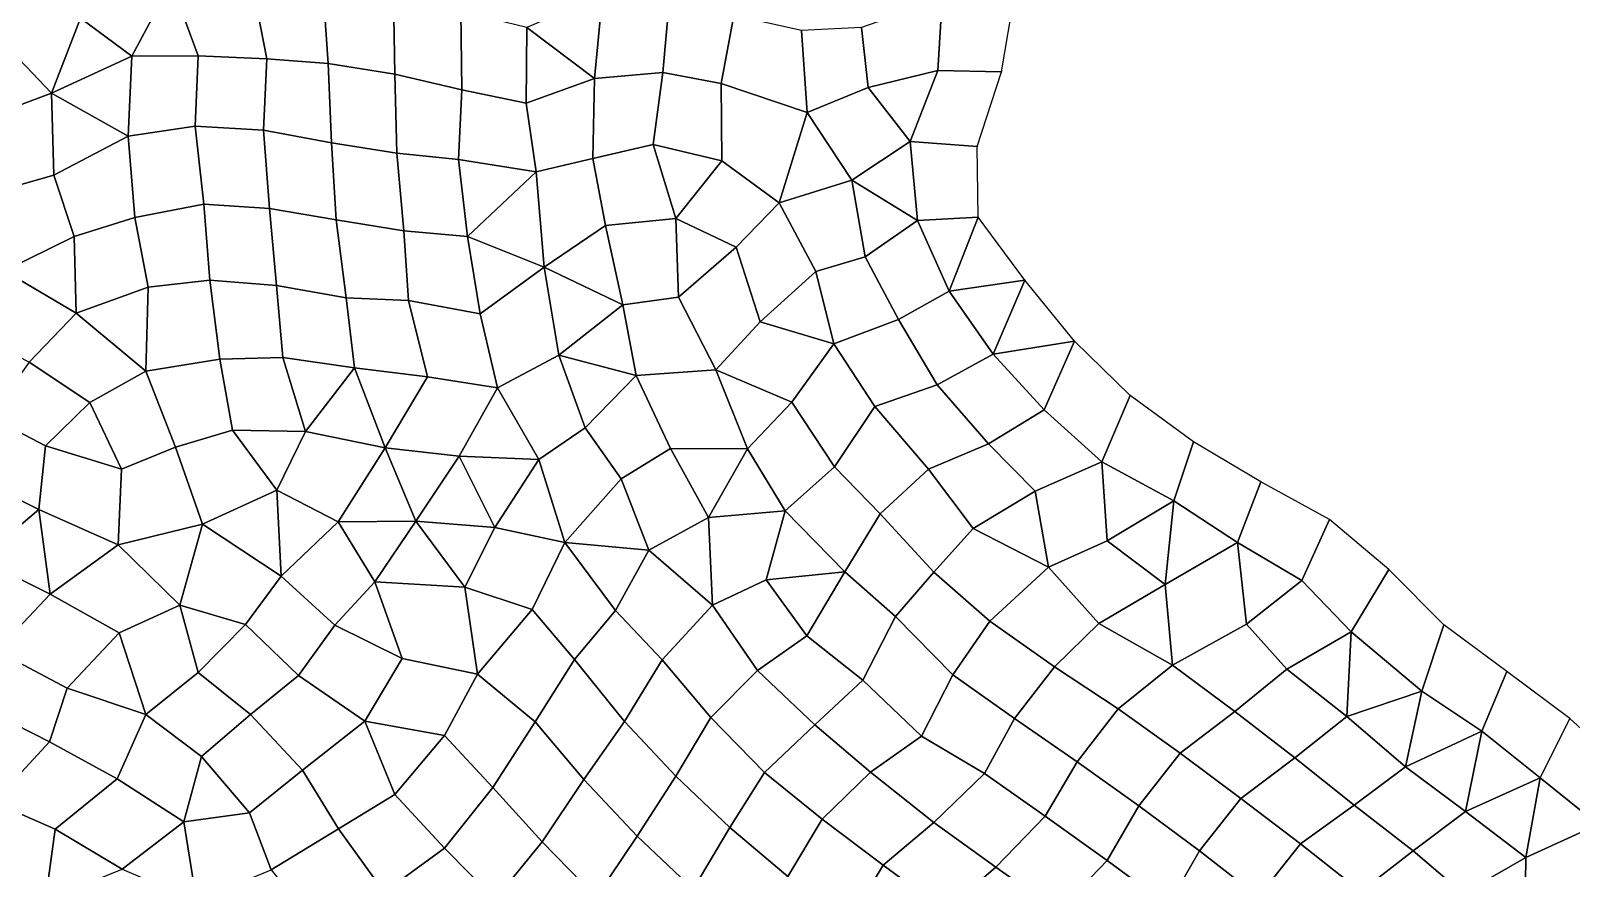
# Model space of a CAD drawing. Extents: x 727294 to 731543, y 8575035 to 8579824.
# Drawn here: x 729288.1 to 729680.6, y 8577117.8 to 8577331.1 of the extents above; entities that cross this region are included whole.
import ezdxf

# ---------------------------------------------------------------- set-up
doc = ezdxf.new("R2010")
doc.units = 0
for name, color, linetype in [('MESH_BOUND', 25, 'CONTINUOUS'), ('MESH_ELEMS', 250, 'CONTINUOUS'), ('MESH_NODES', 18, 'CONTINUOUS')]:
    doc.layers.add(name, color=color, linetype=linetype)

msp = doc.modelspace()

# ---------------------------------------------------------------- linework, layer by layer
at = {"layer": 'MESH_BOUND', "color": 25}
for points in [[(729535.46, 8577320.69, 38.17), (729538.74, 8577340.31, 38.17)], [(729529.24, 8577301.68, 38.17), (729535.46, 8577320.69, 38.17)], [(729529.48, 8577283.68, 38.17), (729529.24, 8577301.68, 38.17)], [(729541.42, 8577267.64, 38.17), (729529.48, 8577283.68, 38.17)], [(729554.01, 8577252.1, 38.17), (729541.42, 8577267.64, 38.17)], [(729568.22, 8577238.2, 38.17), (729554.01, 8577252.1, 38.17)], [(729584.35, 8577226.39, 38.17), (729568.22, 8577238.2, 38.17)], [(729601.49, 8577216.2, 38.17), (729584.35, 8577226.39, 38.17)], [(729619.02, 8577206.64, 38.17), (729601.49, 8577216.2, 38.17)], [(729634.09, 8577193.85, 38.17), (729619.02, 8577206.64, 38.17)], [(729648.14, 8577179.75, 38.16), (729634.09, 8577193.85, 38.17)], [(729664.21, 8577167.88, 38.12), (729648.14, 8577179.75, 38.16)], [(729680.21, 8577155.95, 38.16), (729664.21, 8577167.88, 38.12)], [(729694.97, 8577142.47, 38.11), (729680.21, 8577155.95, 38.16)]]:
    msp.add_polyline3d(points, dxfattribs=at)
at = {"layer": 'MESH_ELEMS', "color": 179}
for points in [[(729300.72, 8577334.32, 34.09), (729313.82, 8577324.66, 34.11), (729323.83, 8577343.47, 34.15), (729305.9, 8577350.63, 34.21)], [(729280.18, 8577329.03, 34.11), (729293.35, 8577315.24, 34.07), (729300.72, 8577334.32, 34.09), (729287.72, 8577347.88, 34.12)], [(729323.83, 8577343.47, 34.15), (729313.82, 8577324.66, 34.11), (729330.71, 8577324.78, 34.12), (729323.83, 8577343.47, 34.15)], [(729330.71, 8577324.78, 34.12), (729348.25, 8577324.02, 34.13), (729344.21, 8577344.45, 34.2), (729323.83, 8577343.47, 34.15)], [(729348.25, 8577324.02, 34.13), (729363.88, 8577322.83, 34.14), (729362.54, 8577342.47, 34.18), (729344.21, 8577344.45, 34.2)], [(729363.88, 8577322.83, 34.14), (729380.84, 8577320.1, 34.02), (729380.53, 8577339.73, 34.03), (729362.54, 8577342.47, 34.18)], [(729380.84, 8577320.1, 34.02), (729397.96, 8577316.14, 33.94), (729397.65, 8577336.1, 34.06), (729380.53, 8577339.73, 34.03)], [(729433.79, 8577340.31, 34.4), (729414.47, 8577332, 34.08), (729431.71, 8577319, 33.91), (729433.79, 8577340.31, 34.4)], [(729433.79, 8577340.31, 34.4), (729431.71, 8577319, 33.91), (729449.13, 8577320.54, 34.1), (729450.86, 8577339.47, 34.49)], [(729449.13, 8577320.54, 34.1), (729464.02, 8577317.75, 34.45), (729467.24, 8577335.04, 34.79), (729450.86, 8577339.47, 34.49)], [(729519.17, 8577321.04, 38.17), (729520.33, 8577339.16, 38.17), (729499.78, 8577332, 35.78), (729501.47, 8577316.71, 37.88)], [(729535.46, 8577320.69, 38.17), (729538.74, 8577340.31, 38.17), (729520.33, 8577339.16, 38.17), (729519.17, 8577321.04, 38.17)], [(729313.82, 8577324.66, 34.11), (729300.72, 8577334.32, 34.09), (729293.35, 8577315.24, 34.07), (729313.82, 8577324.66, 34.11)], [(729414.47, 8577332, 34.08), (729397.65, 8577336.1, 34.06), (729397.96, 8577316.14, 33.94), (729414.34, 8577312.67, 33.85)], [(729464.02, 8577317.75, 34.45), (729485.9, 8577310.35, 34.52), (729484.43, 8577331.24, 34.87), (729467.24, 8577335.04, 34.79)], [(729414.34, 8577312.67, 33.85), (729431.71, 8577319, 33.91), (729414.47, 8577332, 34.08), (729414.34, 8577312.67, 33.85)], [(729501.47, 8577316.71, 37.88), (729499.78, 8577332, 35.78), (729484.43, 8577331.24, 34.87), (729485.9, 8577310.35, 34.52)], [(729280.18, 8577329.03, 34.11), (729261.56, 8577322.05, 34.11), (729275.34, 8577308.51, 34.03), (729293.35, 8577315.24, 34.07)], [(729312.92, 8577304.3, 34.14), (729313.82, 8577324.66, 34.11), (729293.35, 8577315.24, 34.07), (729312.92, 8577304.3, 34.14)], [(729330, 8577306.86, 34.14), (729330.71, 8577324.78, 34.12), (729313.82, 8577324.66, 34.11), (729312.92, 8577304.3, 34.14)], [(729348.25, 8577324.02, 34.13), (729330.71, 8577324.78, 34.12), (729330, 8577306.86, 34.14), (729347.35, 8577305.83, 34.14)], [(729347.35, 8577305.83, 34.14), (729364.71, 8577302.57, 34.14), (729363.88, 8577322.83, 34.14), (729348.25, 8577324.02, 34.13)], [(729380.84, 8577320.1, 34.02), (729363.88, 8577322.83, 34.14), (729364.71, 8577302.57, 34.14), (729381.37, 8577299.96, 34.3)], [(729381.37, 8577299.96, 34.3), (729397.03, 8577298.31, 34.22), (729397.96, 8577316.14, 33.94), (729380.84, 8577320.1, 34.02)], [(729431.34, 8577298.57, 33.72), (729431.71, 8577319, 33.91), (729414.34, 8577312.67, 33.85), (729416.88, 8577295.18, 34.13)], [(729446.71, 8577302.2, 33.47), (729449.13, 8577320.54, 34.1), (729431.71, 8577319, 33.91), (729431.34, 8577298.57, 33.72)], [(729446.71, 8577302.2, 33.47), (729464.15, 8577298.03, 34.64), (729464.02, 8577317.75, 34.45), (729449.13, 8577320.54, 34.1)], [(729519.17, 8577321.04, 38.17), (729501.47, 8577316.71, 37.88), (729512.16, 8577302.94, 38.17), (729519.17, 8577321.04, 38.17)], [(729529.24, 8577301.68, 38.17), (729535.46, 8577320.69, 38.17), (729519.17, 8577321.04, 38.17), (729512.16, 8577302.94, 38.17)], [(729275.34, 8577308.51, 34.03), (729279.84, 8577290.34, 34.1), (729293.99, 8577294.35, 34.13), (729293.35, 8577315.24, 34.07)], [(729293.99, 8577294.35, 34.13), (729312.92, 8577304.3, 34.14), (729293.35, 8577315.24, 34.07), (729293.99, 8577294.35, 34.13)], [(729397.03, 8577298.31, 34.22), (729416.88, 8577295.18, 34.13), (729414.34, 8577312.67, 33.85), (729397.96, 8577316.14, 33.94)], [(729485.9, 8577310.35, 34.52), (729464.02, 8577317.75, 34.45), (729464.15, 8577298.03, 34.64), (729478.74, 8577287.34, 35.16)], [(729501.47, 8577316.71, 37.88), (729485.9, 8577310.35, 34.52), (729497.28, 8577293.1, 36.2), (729512.16, 8577302.94, 38.17)], [(729485.9, 8577310.35, 34.52), (729478.74, 8577287.34, 35.16), (729497.28, 8577293.1, 36.2), (729485.9, 8577310.35, 34.52)], [(729332.21, 8577286.95, 34.14), (729330, 8577306.86, 34.14), (729312.92, 8577304.3, 34.14), (729314.59, 8577283.54, 34.14)], [(729332.21, 8577286.95, 34.14), (729348.94, 8577285.86, 34.14), (729347.35, 8577305.83, 34.14), (729330, 8577306.86, 34.14)], [(729314.59, 8577283.54, 34.14), (729312.92, 8577304.3, 34.14), (729293.99, 8577294.35, 34.13), (729299.17, 8577278.72, 34.18)], [(729364.71, 8577302.57, 34.14), (729347.35, 8577305.83, 34.14), (729348.94, 8577285.86, 34.14), (729365.89, 8577282.96, 34.15)], [(729381.37, 8577299.96, 34.3), (729364.71, 8577302.57, 34.14), (729365.89, 8577282.96, 34.15), (729383.16, 8577280.19, 34.29)], [(729512.16, 8577302.94, 38.17), (729497.28, 8577293.1, 36.2), (729514.01, 8577282.78, 38.17), (729512.16, 8577302.94, 38.17)], [(729512.16, 8577302.94, 38.17), (729514.01, 8577282.78, 38.17), (729529.48, 8577283.68, 38.17), (729529.24, 8577301.68, 38.17)], [(729383.16, 8577280.19, 34.29), (729399.35, 8577278.72, 34.31), (729397.03, 8577298.31, 34.22), (729381.37, 8577299.96, 34.3)], [(729434.52, 8577281.5, 34.27), (729431.34, 8577298.57, 33.72), (729416.88, 8577295.18, 34.13), (729418.87, 8577270.9, 34.31)], [(729446.71, 8577302.2, 33.47), (729431.34, 8577298.57, 33.72), (729434.52, 8577281.5, 34.27), (729452.41, 8577283.32, 34.08)], [(729446.71, 8577302.2, 33.47), (729452.41, 8577283.32, 34.08), (729464.15, 8577298.03, 34.64), (729446.71, 8577302.2, 33.47)], [(729399.35, 8577278.72, 34.31), (729416.88, 8577295.18, 34.13), (729397.03, 8577298.31, 34.22), (729399.35, 8577278.72, 34.31)], [(729416.88, 8577295.18, 34.13), (729399.35, 8577278.72, 34.31), (729418.87, 8577270.9, 34.31), (729416.88, 8577295.18, 34.13)], [(729467.8, 8577276.03, 34.95), (729478.74, 8577287.34, 35.16), (729464.15, 8577298.03, 34.64), (729452.41, 8577283.32, 34.08)], [(729299.17, 8577278.72, 34.18), (729293.99, 8577294.35, 34.13), (729279.84, 8577290.34, 34.1), (729281.39, 8577269.95, 34.62)], [(729500.68, 8577273.54, 35.19), (729497.28, 8577293.1, 36.2), (729478.74, 8577287.34, 35.16), (729488.15, 8577269.8, 34.79)], [(729500.68, 8577273.54, 35.19), (729514.01, 8577282.78, 38.17), (729497.28, 8577293.1, 36.2), (729500.68, 8577273.54, 35.19)], [(729333.71, 8577267.6, 34.13), (729332.21, 8577286.95, 34.14), (729314.59, 8577283.54, 34.14), (729318.02, 8577265.86, 34.2)], [(729348.94, 8577285.86, 34.14), (729332.21, 8577286.95, 34.14), (729333.71, 8577267.6, 34.13), (729350.73, 8577266.27, 34.16)], [(729488.15, 8577269.8, 34.79), (729478.74, 8577287.34, 35.16), (729467.8, 8577276.03, 34.95), (729473.91, 8577256.96, 34.36)], [(729318.02, 8577265.86, 34.2), (729314.59, 8577283.54, 34.14), (729299.17, 8577278.72, 34.18), (729299.61, 8577259.16, 34.48)], [(729350.73, 8577266.27, 34.16), (729368.41, 8577263.12, 34.21), (729365.89, 8577282.96, 34.15), (729348.94, 8577285.86, 34.14)], [(729368.41, 8577263.12, 34.21), (729384.36, 8577262.39, 34.33), (729383.16, 8577280.19, 34.29), (729365.89, 8577282.96, 34.15)], [(729438.97, 8577261.31, 34.31), (729453.13, 8577263.25, 34.47), (729452.41, 8577283.32, 34.08), (729434.52, 8577281.5, 34.27)], [(729452.41, 8577283.32, 34.08), (729453.13, 8577263.25, 34.47), (729467.8, 8577276.03, 34.95), (729452.41, 8577283.32, 34.08)], [(729514.01, 8577282.78, 38.17), (729522.12, 8577264.77, 38.17), (729529.48, 8577283.68, 38.17), (729514.01, 8577282.78, 38.17)], [(729522.12, 8577264.77, 38.17), (729541.42, 8577267.64, 38.17), (729529.48, 8577283.68, 38.17), (729522.12, 8577264.77, 38.17)], [(729384.36, 8577262.39, 34.33), (729402.57, 8577259.05, 34.32), (729399.35, 8577278.72, 34.31), (729383.16, 8577280.19, 34.29)], [(729434.52, 8577281.5, 34.27), (729418.87, 8577270.9, 34.31), (729438.97, 8577261.31, 34.31), (729434.52, 8577281.5, 34.27)], [(729500.68, 8577273.54, 35.19), (729509.19, 8577257.62, 34.34), (729522.12, 8577264.77, 38.17), (729514.01, 8577282.78, 38.17)], [(729299.61, 8577259.16, 34.48), (729299.17, 8577278.72, 34.18), (729281.39, 8577269.95, 34.62), (729299.61, 8577259.16, 34.48)], [(729402.57, 8577259.05, 34.32), (729418.87, 8577270.9, 34.31), (729399.35, 8577278.72, 34.31), (729402.57, 8577259.05, 34.32)], [(729453.13, 8577263.25, 34.47), (729462.62, 8577244.75, 34.22), (729473.91, 8577256.96, 34.36), (729467.8, 8577276.03, 34.95)], [(729492.7, 8577251.4, 33.68), (729509.19, 8577257.62, 34.34), (729500.68, 8577273.54, 35.19), (729488.15, 8577269.8, 34.79)], [(729281.39, 8577269.95, 34.62), (729269.88, 8577256.27, 34.67), (729287.68, 8577246.71, 34.55), (729299.61, 8577259.16, 34.48)], [(729336.27, 8577247.44, 34.44), (729333.71, 8577267.6, 34.13), (729318.02, 8577265.86, 34.2), (729317.36, 8577244.45, 34.41)], [(729350.73, 8577266.27, 34.16), (729333.71, 8577267.6, 34.13), (729336.27, 8577247.44, 34.44), (729352.27, 8577247.9, 34.09)], [(729422.6, 8577248.53, 34.31), (729418.87, 8577270.9, 34.31), (729402.57, 8577259.05, 34.32), (729406.98, 8577240.15, 34.38)], [(729418.87, 8577270.9, 34.31), (729422.6, 8577248.53, 34.31), (729438.97, 8577261.31, 34.31), (729418.87, 8577270.9, 34.31)], [(729488.15, 8577269.8, 34.79), (729473.91, 8577256.96, 34.36), (729492.7, 8577251.4, 33.68), (729488.15, 8577269.8, 34.79)], [(729522.12, 8577264.77, 38.17), (729533.33, 8577248.73, 38.17), (729541.42, 8577267.64, 38.17), (729522.12, 8577264.77, 38.17)], [(729533.33, 8577248.73, 38.17), (729554.01, 8577252.1, 38.17), (729541.42, 8577267.64, 38.17), (729533.33, 8577248.73, 38.17)], [(729299.61, 8577259.16, 34.48), (729317.36, 8577244.45, 34.41), (729318.02, 8577265.86, 34.2), (729299.61, 8577259.16, 34.48)], [(729352.27, 8577247.9, 34.09), (729370.57, 8577245.26, 34.27), (729368.41, 8577263.12, 34.21), (729350.73, 8577266.27, 34.16)], [(729442.33, 8577243.28, 34.3), (729462.62, 8577244.75, 34.22), (729453.13, 8577263.25, 34.47), (729438.97, 8577261.31, 34.31)], [(729509.19, 8577257.62, 34.34), (729519.05, 8577240.96, 33.66), (729533.33, 8577248.73, 38.17), (729522.12, 8577264.77, 38.17)], [(729384.36, 8577262.39, 34.33), (729368.41, 8577263.12, 34.21), (729370.57, 8577245.26, 34.27), (729389.13, 8577242.99, 34.4)], [(729402.57, 8577259.05, 34.32), (729384.36, 8577262.39, 34.33), (729389.13, 8577242.99, 34.4), (729406.98, 8577240.15, 34.38)], [(729422.6, 8577248.53, 34.31), (729442.33, 8577243.28, 34.3), (729438.97, 8577261.31, 34.31), (729422.6, 8577248.53, 34.31)], [(729299.61, 8577259.16, 34.48), (729287.68, 8577246.71, 34.55), (729303.1, 8577236.41, 34.47), (729317.36, 8577244.45, 34.41)], [(729482, 8577236.54, 33.67), (729492.7, 8577251.4, 33.68), (729473.91, 8577256.96, 34.36), (729462.62, 8577244.75, 34.22)], [(729503.16, 8577235.45, 33.57), (729519.05, 8577240.96, 33.66), (729509.19, 8577257.62, 34.34), (729492.7, 8577251.4, 33.68)], [(729554.01, 8577252.1, 38.17), (729533.33, 8577248.73, 38.17), (729546.33, 8577234.58, 38.17), (729554.01, 8577252.1, 38.17)], [(729546.33, 8577234.58, 38.17), (729561.02, 8577221.33, 38.16), (729568.22, 8577238.2, 38.17), (729554.01, 8577252.1, 38.17)], [(729339.47, 8577229.4, 34.34), (729358.05, 8577229.06, 34.31), (729352.27, 8577247.9, 34.09), (729336.27, 8577247.44, 34.44)], [(729352.27, 8577247.9, 34.09), (729358.05, 8577229.06, 34.31), (729370.57, 8577245.26, 34.27), (729352.27, 8577247.9, 34.09)], [(729406.98, 8577240.15, 34.38), (729417.5, 8577221.93, 34.37), (729429.32, 8577230, 34.33), (729422.6, 8577248.53, 34.31)], [(729422.6, 8577248.53, 34.31), (729429.32, 8577230, 34.33), (729442.33, 8577243.28, 34.3), (729422.6, 8577248.53, 34.31)], [(729503.16, 8577235.45, 33.57), (729492.7, 8577251.4, 33.68), (729482, 8577236.54, 33.67), (729492.92, 8577220.02, 33.62)], [(729532.16, 8577225.91, 33.68), (729546.33, 8577234.58, 38.17), (729533.33, 8577248.73, 38.17), (729519.05, 8577240.96, 33.66)], [(729291.87, 8577225.38, 34.51), (729303.1, 8577236.41, 34.47), (729287.68, 8577246.71, 34.55), (729277.67, 8577232.74, 34.59)], [(729303.1, 8577236.41, 34.47), (729311.23, 8577219.45, 34.44), (729324.95, 8577225.03, 34.41), (729317.36, 8577244.45, 34.41)], [(729324.95, 8577225.03, 34.41), (729339.47, 8577229.4, 34.34), (729336.27, 8577247.44, 34.44), (729317.36, 8577244.45, 34.41)], [(729358.05, 8577229.06, 34.31), (729378.41, 8577224.85, 34.21), (729370.57, 8577245.26, 34.27), (729358.05, 8577229.06, 34.31)], [(729370.57, 8577245.26, 34.27), (729378.41, 8577224.85, 34.21), (729389.13, 8577242.99, 34.4), (729370.57, 8577245.26, 34.27)], [(729462.62, 8577244.75, 34.22), (729442.33, 8577243.28, 34.3), (729451.06, 8577224.67, 34.21), (729470.74, 8577224.64, 34.13)], [(729462.62, 8577244.75, 34.22), (729470.74, 8577224.64, 34.13), (729482, 8577236.54, 33.67), (729462.62, 8577244.75, 34.22)], [(729389.13, 8577242.99, 34.4), (729378.41, 8577224.85, 34.21), (729397.22, 8577222.79, 34.37), (729406.98, 8577240.15, 34.38)], [(729397.22, 8577222.79, 34.37), (729417.5, 8577221.93, 34.37), (729406.98, 8577240.15, 34.38), (729397.22, 8577222.79, 34.37)], [(729429.32, 8577230, 34.33), (729438.52, 8577217.01, 34.26), (729451.06, 8577224.67, 34.21), (729442.33, 8577243.28, 34.3)], [(729519.05, 8577240.96, 33.66), (729503.16, 8577235.45, 33.57), (729516.82, 8577219.44, 33.43), (729532.16, 8577225.91, 33.68)], [(729303.1, 8577236.41, 34.47), (729291.87, 8577225.38, 34.51), (729311.23, 8577219.45, 34.44), (729303.1, 8577236.41, 34.47)], [(729470.74, 8577224.64, 34.13), (729480.31, 8577208.82, 34.08), (729492.92, 8577220.02, 33.62), (729482, 8577236.54, 33.67)], [(729561.02, 8577221.33, 38.16), (729579.34, 8577211.4, 38.17), (729584.35, 8577226.39, 38.17), (729568.22, 8577238.2, 38.17)], [(729291.87, 8577225.38, 34.51), (729277.67, 8577232.74, 34.59), (729271.33, 8577218.48, 34.21), (729290.17, 8577209.2, 33.95)], [(729516.82, 8577219.44, 33.43), (729503.16, 8577235.45, 33.57), (729492.92, 8577220.02, 33.62), (729504.48, 8577208.09, 33.61)], [(729544, 8577213.82, 34.33), (729561.02, 8577221.33, 38.16), (729546.33, 8577234.58, 38.17), (729532.16, 8577225.91, 33.68)], [(729339.47, 8577229.4, 34.34), (729324.95, 8577225.03, 34.41), (729331.84, 8577205.43, 34.36), (729350.74, 8577214.09, 34.23)], [(729358.05, 8577229.06, 34.31), (729339.47, 8577229.4, 34.34), (729350.74, 8577214.09, 34.23), (729358.05, 8577229.06, 34.31)], [(729366.39, 8577206.06, 34.18), (729378.41, 8577224.85, 34.21), (729358.05, 8577229.06, 34.31), (729350.74, 8577214.09, 34.23)], [(729438.52, 8577217.01, 34.26), (729429.32, 8577230, 34.33), (729417.5, 8577221.93, 34.37), (729424.19, 8577200.76, 34.05)], [(729311.23, 8577219.45, 34.44), (729291.87, 8577225.38, 34.51), (729290.17, 8577209.2, 33.95), (729310.39, 8577200.2, 34.21)], [(729331.84, 8577205.43, 34.36), (729324.95, 8577225.03, 34.41), (729311.23, 8577219.45, 34.44), (729310.39, 8577200.2, 34.21)], [(729378.41, 8577224.85, 34.21), (729366.39, 8577206.06, 34.18), (729386.16, 8577206.23, 34.19), (729378.41, 8577224.85, 34.21)], [(729397.22, 8577222.79, 34.37), (729378.41, 8577224.85, 34.21), (729386.16, 8577206.23, 34.19), (729397.22, 8577222.79, 34.37)], [(729460.77, 8577207.11, 34.17), (729451.06, 8577224.67, 34.21), (729438.52, 8577217.01, 34.26), (729445.59, 8577198.8, 34.18)], [(729451.06, 8577224.67, 34.21), (729460.77, 8577207.11, 34.17), (729470.74, 8577224.64, 34.13), (729451.06, 8577224.67, 34.21)], [(729480.31, 8577208.82, 34.08), (729470.74, 8577224.64, 34.13), (729460.77, 8577207.11, 34.17), (729480.31, 8577208.82, 34.08)], [(729532.16, 8577225.91, 33.68), (729516.82, 8577219.44, 33.43), (729528.18, 8577204.32, 34.06), (729544, 8577213.82, 34.33)], [(729601.49, 8577216.2, 38.17), (729584.35, 8577226.39, 38.17), (729579.34, 8577211.4, 38.17), (729595.58, 8577200.77, 38.17)], [(729386.16, 8577206.23, 34.19), (729406.37, 8577204.56, 33.92), (729397.22, 8577222.79, 34.37), (729386.16, 8577206.23, 34.19)], [(729417.5, 8577221.93, 34.37), (729397.22, 8577222.79, 34.37), (729406.37, 8577204.56, 33.92), (729417.5, 8577221.93, 34.37)], [(729417.5, 8577221.93, 34.37), (729406.37, 8577204.56, 33.92), (729424.19, 8577200.76, 34.05), (729417.5, 8577221.93, 34.37)], [(729504.48, 8577208.09, 33.61), (729492.92, 8577220.02, 33.62), (729480.31, 8577208.82, 34.08), (729495.54, 8577193.26, 33.93)], [(729562.35, 8577201.17, 33.26), (729561.02, 8577221.33, 38.16), (729544, 8577213.82, 34.33), (729547.38, 8577194.48, 33.22)], [(729561.02, 8577221.33, 38.16), (729562.35, 8577201.17, 33.26), (729579.34, 8577211.4, 38.17), (729561.02, 8577221.33, 38.16)], [(729271.33, 8577218.48, 34.21), (729257.08, 8577205.14, 33.47), (729275.17, 8577196.52, 33.47), (729290.17, 8577209.2, 33.95)], [(729445.59, 8577198.8, 34.18), (729438.52, 8577217.01, 34.26), (729424.19, 8577200.76, 34.05), (729445.59, 8577198.8, 34.18)], [(729528.18, 8577204.32, 34.06), (729516.82, 8577219.44, 33.43), (729504.48, 8577208.09, 33.61), (729518.21, 8577193.19, 33.76)], [(729619.02, 8577206.64, 38.17), (729601.49, 8577216.2, 38.17), (729595.58, 8577200.77, 38.17), (729611.98, 8577191.06, 38.16)], [(729351.9, 8577192.18, 34.29), (729350.74, 8577214.09, 34.23), (729331.84, 8577205.43, 34.36), (729351.9, 8577192.18, 34.29)], [(729350.74, 8577214.09, 34.23), (729351.9, 8577192.18, 34.29), (729366.39, 8577206.06, 34.18), (729350.74, 8577214.09, 34.23)], [(729544, 8577213.82, 34.33), (729528.18, 8577204.32, 34.06), (729547.38, 8577194.48, 33.22), (729544, 8577213.82, 34.33)], [(729290.17, 8577209.2, 33.95), (729275.17, 8577196.52, 33.47), (729292.98, 8577187.63, 33.63), (729290.17, 8577209.2, 33.95)], [(729292.98, 8577187.63, 33.63), (729310.39, 8577200.2, 34.21), (729290.17, 8577209.2, 33.95), (729292.98, 8577187.63, 33.63)], [(729475.5, 8577191.28, 34.06), (729480.31, 8577208.82, 34.08), (729460.77, 8577207.11, 34.17), (729461.78, 8577184.83, 34.08)], [(729495.54, 8577193.26, 33.93), (729480.31, 8577208.82, 34.08), (729475.5, 8577191.28, 34.06), (729495.54, 8577193.26, 33.93)], [(729577.13, 8577190.05, 33.29), (729579.34, 8577211.4, 38.17), (729562.35, 8577201.17, 33.26), (729577.13, 8577190.05, 33.29)], [(729595.58, 8577200.77, 38.17), (729579.34, 8577211.4, 38.17), (729577.13, 8577190.05, 33.29), (729595.58, 8577200.77, 38.17)], [(729331.84, 8577205.43, 34.36), (729310.39, 8577200.2, 34.21), (729326.06, 8577184.79, 34.29), (729331.84, 8577205.43, 34.36)], [(729331.84, 8577205.43, 34.36), (729326.06, 8577184.79, 34.29), (729342.8, 8577179.87, 34.44), (729351.9, 8577192.18, 34.29)], [(729375.79, 8577190.74, 34.19), (729366.39, 8577206.06, 34.18), (729351.9, 8577192.18, 34.29), (729365.55, 8577179.71, 34.28)], [(729375.79, 8577190.74, 34.19), (729386.16, 8577206.23, 34.19), (729366.39, 8577206.06, 34.18), (729375.79, 8577190.74, 34.19)], [(729375.79, 8577190.74, 34.19), (729398.65, 8577189.38, 33.77), (729386.16, 8577206.23, 34.19), (729375.79, 8577190.74, 34.19)], [(729398.65, 8577189.38, 33.77), (729406.37, 8577204.56, 33.92), (729386.16, 8577206.23, 34.19), (729398.65, 8577189.38, 33.77)], [(729415.88, 8577183.67, 33.47), (729424.19, 8577200.76, 34.05), (729406.37, 8577204.56, 33.92), (729398.65, 8577189.38, 33.77)], [(729460.77, 8577207.11, 34.17), (729445.59, 8577198.8, 34.18), (729461.78, 8577184.83, 34.08), (729460.77, 8577207.11, 34.17)], [(729495.54, 8577193.26, 33.93), (729508.44, 8577181.9, 33.78), (729518.21, 8577193.19, 33.76), (729504.48, 8577208.09, 33.61)], [(729532.42, 8577180.75, 33.55), (729547.38, 8577194.48, 33.22), (729528.18, 8577204.32, 34.06), (729518.21, 8577193.19, 33.76)], [(729611.98, 8577191.06, 38.16), (729624.57, 8577178.03, 37.95), (729634.09, 8577193.85, 38.17), (729619.02, 8577206.64, 38.17)], [(729415.88, 8577183.67, 33.47), (729426.67, 8577170.94, 33.28), (729437.11, 8577183.47, 33.35), (729424.19, 8577200.76, 34.05)], [(729424.19, 8577200.76, 34.05), (729437.11, 8577183.47, 33.35), (729445.59, 8577198.8, 34.18), (729424.19, 8577200.76, 34.05)], [(729562.35, 8577201.17, 33.26), (729547.38, 8577194.48, 33.22), (729560.25, 8577180.1, 33.22), (729577.13, 8577190.05, 33.29)], [(729597.87, 8577179.99, 34.88), (729595.58, 8577200.77, 38.17), (729577.13, 8577190.05, 33.29), (729579.03, 8577169.53, 33.42)], [(729611.98, 8577191.06, 38.16), (729595.58, 8577200.77, 38.17), (729597.87, 8577179.99, 34.88), (729611.98, 8577191.06, 38.16)], [(729275.17, 8577196.52, 33.47), (729261.55, 8577182.05, 33.47), (729279.37, 8577173.16, 33.51), (729292.98, 8577187.63, 33.63)], [(729310.39, 8577200.2, 34.21), (729292.98, 8577187.63, 33.63), (729310.63, 8577177.76, 33.96), (729326.06, 8577184.79, 34.29)], [(729437.11, 8577183.47, 33.35), (729448.99, 8577170.86, 33.29), (729461.78, 8577184.83, 34.08), (729445.59, 8577198.8, 34.18)], [(729485.84, 8577177, 33.94), (729495.54, 8577193.26, 33.93), (729475.5, 8577191.28, 34.06), (729485.84, 8577177, 33.94)], [(729485.84, 8577177, 33.94), (729500.09, 8577165.66, 33.78), (729508.44, 8577181.9, 33.78), (729495.54, 8577193.26, 33.93)], [(729508.44, 8577181.9, 33.78), (729523.07, 8577167, 33.57), (729532.42, 8577180.75, 33.55), (729518.21, 8577193.19, 33.76)], [(729548.93, 8577169.07, 33.45), (729560.25, 8577180.1, 33.22), (729547.38, 8577194.48, 33.22), (729532.42, 8577180.75, 33.55)], [(729648.14, 8577179.75, 38.16), (729634.09, 8577193.85, 38.17), (729624.57, 8577178.03, 37.95), (729642.56, 8577162.9, 34.43)], [(729342.8, 8577179.87, 34.44), (729356.28, 8577166.87, 34.36), (729365.55, 8577179.71, 34.28), (729351.9, 8577192.18, 34.29)], [(729375.79, 8577190.74, 34.19), (729365.55, 8577179.71, 34.28), (729382.68, 8577171.23, 34.16), (729375.79, 8577190.74, 34.19)], [(729382.68, 8577171.23, 34.16), (729401.94, 8577167.24, 33.49), (729398.65, 8577189.38, 33.77), (729375.79, 8577190.74, 34.19)], [(729398.65, 8577189.38, 33.77), (729401.94, 8577167.24, 33.49), (729415.88, 8577183.67, 33.47), (729398.65, 8577189.38, 33.77)], [(729475.5, 8577191.28, 34.06), (729461.78, 8577184.83, 34.08), (729473.24, 8577168.16, 33.67), (729485.84, 8577177, 33.94)], [(729579.03, 8577169.53, 33.42), (729577.13, 8577190.05, 33.29), (729560.25, 8577180.1, 33.22), (729579.03, 8577169.53, 33.42)], [(729608.12, 8577168.5, 34.99), (729624.57, 8577178.03, 37.95), (729611.98, 8577191.06, 38.16), (729597.87, 8577179.99, 34.88)], [(729297.39, 8577163.68, 33.78), (729310.63, 8577177.76, 33.96), (729292.98, 8577187.63, 33.63), (729279.37, 8577173.16, 33.51)], [(729330.7, 8577167.63, 34.2), (729326.06, 8577184.79, 34.29), (729310.63, 8577177.76, 33.96), (729317.39, 8577156.92, 33.72)], [(729330.7, 8577167.63, 34.2), (729342.8, 8577179.87, 34.44), (729326.06, 8577184.79, 34.29), (729330.7, 8577167.63, 34.2)], [(729448.99, 8577170.86, 33.29), (729461.35, 8577156.17, 33.55), (729473.24, 8577168.16, 33.67), (729461.78, 8577184.83, 34.08)], [(729401.94, 8577167.24, 33.49), (729416.61, 8577155.09, 33.33), (729426.67, 8577170.94, 33.28), (729415.88, 8577183.67, 33.47)], [(729448.99, 8577170.86, 33.29), (729437.11, 8577183.47, 33.35), (729426.67, 8577170.94, 33.28), (729439.33, 8577155.18, 33.3)], [(729500.09, 8577165.66, 33.78), (729515.08, 8577151.42, 33.71), (729523.07, 8577167, 33.57), (729508.44, 8577181.9, 33.78)], [(729310.63, 8577177.76, 33.96), (729297.39, 8577163.68, 33.78), (729317.39, 8577156.92, 33.72), (729310.63, 8577177.76, 33.96)], [(729342.8, 8577179.87, 34.44), (729330.7, 8577167.63, 34.2), (729344.08, 8577156.91, 33.95), (729356.28, 8577166.87, 34.36)], [(729373.2, 8577155.24, 33.74), (729382.68, 8577171.23, 34.16), (729365.55, 8577179.71, 34.28), (729356.28, 8577166.87, 34.36)], [(729485.84, 8577177, 33.94), (729473.24, 8577168.16, 33.67), (729487.86, 8577154.33, 33.85), (729500.09, 8577165.66, 33.78)], [(729538.73, 8577155.91, 33.46), (729548.93, 8577169.07, 33.45), (729532.42, 8577180.75, 33.55), (729523.07, 8577167, 33.57)], [(729565.15, 8577158.35, 33.37), (729579.03, 8577169.53, 33.42), (729560.25, 8577180.1, 33.22), (729548.93, 8577169.07, 33.45)], [(729594.87, 8577157.7, 34.22), (729608.12, 8577168.5, 34.99), (729597.87, 8577179.99, 34.88), (729579.03, 8577169.53, 33.42)], [(729624.57, 8577178.03, 37.95), (729608.12, 8577168.5, 34.99), (729623.47, 8577156.39, 33.23), (729624.57, 8577178.03, 37.95)], [(729623.47, 8577156.39, 33.23), (729642.56, 8577162.9, 34.43), (729624.57, 8577178.03, 37.95), (729623.47, 8577156.39, 33.23)], [(729642.56, 8577162.9, 34.43), (729657.79, 8577152.69, 33.77), (729664.21, 8577167.88, 38.12), (729648.14, 8577179.75, 38.16)], [(729274.75, 8577159.13, 33.76), (729292.88, 8577150.01, 34), (729297.39, 8577163.68, 33.78), (729279.37, 8577173.16, 33.51)], [(729393.47, 8577151.61, 33.7), (729401.94, 8577167.24, 33.49), (729382.68, 8577171.23, 34.16), (729373.2, 8577155.24, 33.74)], [(729439.33, 8577155.18, 33.3), (729426.67, 8577170.94, 33.28), (729416.61, 8577155.09, 33.33), (729428.99, 8577140.38, 33.33)], [(729439.33, 8577155.18, 33.3), (729452.48, 8577141.19, 33.52), (729461.35, 8577156.17, 33.55), (729448.99, 8577170.86, 33.29)], [(729548.93, 8577169.07, 33.45), (729538.73, 8577155.91, 33.46), (729554.7, 8577144.9, 33.37), (729565.15, 8577158.35, 33.37)], [(729581, 8577147.11, 33.32), (729594.87, 8577157.7, 34.22), (729579.03, 8577169.53, 33.42), (729565.15, 8577158.35, 33.37)], [(729331.55, 8577146.22, 33.53), (729344.08, 8577156.91, 33.95), (729330.7, 8577167.63, 34.2), (729317.39, 8577156.92, 33.72)], [(729357.35, 8577142.77, 33.51), (729373.2, 8577155.24, 33.74), (729356.28, 8577166.87, 34.36), (729344.08, 8577156.91, 33.95)], [(729416.61, 8577155.09, 33.33), (729401.94, 8577167.24, 33.49), (729393.47, 8577151.61, 33.7), (729405.81, 8577138.33, 33.88)], [(729461.35, 8577156.17, 33.55), (729475.05, 8577142.18, 33.85), (729487.86, 8577154.33, 33.85), (729473.24, 8577168.16, 33.67)], [(729502.03, 8577142.27, 33.85), (729515.08, 8577151.42, 33.71), (729500.09, 8577165.66, 33.78), (729487.86, 8577154.33, 33.85)], [(729538.73, 8577155.91, 33.46), (729523.07, 8577167, 33.57), (729515.08, 8577151.42, 33.71), (729531.13, 8577141.92, 33.65)], [(729610.19, 8577145.88, 32.08), (729623.47, 8577156.39, 33.23), (729608.12, 8577168.5, 34.99), (729594.87, 8577157.7, 34.22)], [(729680.21, 8577155.95, 38.16), (729664.21, 8577167.88, 38.12), (729657.79, 8577152.69, 33.77), (729672.72, 8577140.83, 33.82)], [(729317.39, 8577156.92, 33.72), (729297.39, 8577163.68, 33.78), (729292.88, 8577150.01, 34), (729310.08, 8577140.54, 33.82)], [(729642.56, 8577162.9, 34.43), (729623.47, 8577156.39, 33.23), (729638.41, 8577143.6, 31.79), (729642.56, 8577162.9, 34.43)], [(729638.41, 8577143.6, 31.79), (729657.79, 8577152.69, 33.77), (729642.56, 8577162.9, 34.43), (729638.41, 8577143.6, 31.79)], [(729274.75, 8577159.13, 33.76), (729259.2, 8577146.75, 34.23), (729278.61, 8577134.6, 34.46), (729292.88, 8577150.01, 34)], [(729570.39, 8577133.66, 33.42), (729581, 8577147.11, 33.32), (729565.15, 8577158.35, 33.37), (729554.7, 8577144.9, 33.37)], [(729596.42, 8577135.5, 33.07), (729610.19, 8577145.88, 32.08), (729594.87, 8577157.7, 34.22), (729581, 8577147.11, 33.32)], [(729310.08, 8577140.54, 33.82), (729327.05, 8577129.55, 33.49), (729331.55, 8577146.22, 33.53), (729317.39, 8577156.92, 33.72)], [(729343.85, 8577131.84, 33.47), (729357.35, 8577142.77, 33.51), (729344.08, 8577156.91, 33.95), (729331.55, 8577146.22, 33.53)], [(729380.84, 8577136.56, 33.8), (729373.2, 8577155.24, 33.74), (729357.35, 8577142.77, 33.51), (729366.47, 8577127.77, 33.71)], [(729380.84, 8577136.56, 33.8), (729393.47, 8577151.61, 33.7), (729373.2, 8577155.24, 33.74), (729380.84, 8577136.56, 33.8)], [(729405.81, 8577138.33, 33.88), (729418.41, 8577124.48, 33.85), (729428.99, 8577140.38, 33.33), (729416.61, 8577155.09, 33.33)], [(729452.48, 8577141.19, 33.52), (729439.33, 8577155.18, 33.3), (729428.99, 8577140.38, 33.33), (729442.58, 8577125.97, 33.51)], [(729475.05, 8577142.18, 33.85), (729461.35, 8577156.17, 33.55), (729452.48, 8577141.19, 33.52), (729466.19, 8577128.12, 33.79)], [(729489.76, 8577130.26, 33.86), (729502.03, 8577142.27, 33.85), (729487.86, 8577154.33, 33.85), (729475.05, 8577142.18, 33.85)], [(729554.7, 8577144.9, 33.37), (729538.73, 8577155.91, 33.46), (729531.13, 8577141.92, 33.65), (729546.58, 8577130.99, 33.79)], [(729623.47, 8577156.39, 33.23), (729610.19, 8577145.88, 32.08), (729625.31, 8577133.82, 32.24), (729638.41, 8577143.6, 31.79)], [(729672.72, 8577140.83, 33.82), (729687.49, 8577128.91, 33.63), (729694.97, 8577142.47, 38.11), (729680.21, 8577155.95, 38.16)], [(729294.33, 8577127.69, 34.47), (729310.08, 8577140.54, 33.82), (729292.88, 8577150.01, 34), (729278.61, 8577134.6, 34.46)], [(729380.84, 8577136.56, 33.8), (729393.51, 8577122.87, 33.92), (729405.81, 8577138.33, 33.88), (729393.47, 8577151.61, 33.7)], [(729515.08, 8577151.42, 33.71), (729502.03, 8577142.27, 33.85), (729518.15, 8577129.44, 33.77), (729531.13, 8577141.92, 33.65)], [(729653.68, 8577132.18, 32.1), (729657.79, 8577152.69, 33.77), (729638.41, 8577143.6, 31.79), (729653.68, 8577132.18, 32.1)], [(729653.68, 8577132.18, 32.1), (729672.72, 8577140.83, 33.82), (729657.79, 8577152.69, 33.77), (729653.68, 8577132.18, 32.1)], [(729327.05, 8577129.55, 33.49), (729343.85, 8577131.84, 33.47), (729331.55, 8577146.22, 33.53), (729327.05, 8577129.55, 33.49)], [(729585.91, 8577122.22, 33.4), (729596.42, 8577135.5, 33.07), (729581, 8577147.11, 33.32), (729570.39, 8577133.66, 33.42)], [(729611.63, 8577123.94, 33.41), (729625.31, 8577133.82, 32.24), (729610.19, 8577145.88, 32.08), (729596.42, 8577135.5, 33.07)], [(729366.47, 8577127.77, 33.71), (729357.35, 8577142.77, 33.51), (729343.85, 8577131.84, 33.47), (729349.34, 8577117.35, 33.54)], [(729489.76, 8577130.26, 33.86), (729475.05, 8577142.18, 33.85), (729466.19, 8577128.12, 33.79), (729480.96, 8577115.69, 33.95)], [(729505.32, 8577118.53, 33.81), (729518.15, 8577129.44, 33.77), (729502.03, 8577142.27, 33.85), (729489.76, 8577130.26, 33.86)], [(729531.13, 8577141.92, 33.65), (729518.15, 8577129.44, 33.77), (729534.02, 8577118, 33.71), (729546.58, 8577130.99, 33.79)], [(729546.58, 8577130.99, 33.79), (729562.32, 8577119.7, 33.84), (729570.39, 8577133.66, 33.42), (729554.7, 8577144.9, 33.37)], [(729638.41, 8577143.6, 31.79), (729625.31, 8577133.82, 32.24), (729640.33, 8577122.2, 32.49), (729653.68, 8577132.18, 32.1)], [(729310.08, 8577140.54, 33.82), (729294.33, 8577127.69, 34.47), (729311.34, 8577117.55, 34.34), (729327.05, 8577129.55, 33.49)], [(729418.41, 8577124.48, 33.85), (729405.81, 8577138.33, 33.88), (729393.51, 8577122.87, 33.92), (729406.39, 8577109.83, 33.87)], [(729418.41, 8577124.48, 33.85), (729432.15, 8577110.35, 33.7), (729442.58, 8577125.97, 33.51), (729428.99, 8577140.38, 33.33)], [(729442.58, 8577125.97, 33.51), (729456.89, 8577112.47, 33.98), (729466.19, 8577128.12, 33.79), (729452.48, 8577141.19, 33.52)], [(729672.72, 8577140.83, 33.82), (729653.68, 8577132.18, 32.1), (729669.01, 8577120.48, 33.49), (729672.72, 8577140.83, 33.82)], [(729687.49, 8577128.91, 33.63), (729672.72, 8577140.83, 33.82), (729669.01, 8577120.48, 33.49), (729687.49, 8577128.91, 33.63)], [(729274.95, 8577117.16, 34.46), (729291.83, 8577109.65, 34.48), (729294.33, 8577127.69, 34.47), (729278.61, 8577134.6, 34.46)], [(729378.17, 8577111.67, 33.91), (729393.51, 8577122.87, 33.92), (729380.84, 8577136.56, 33.8), (729366.47, 8577127.77, 33.71)], [(729596.42, 8577135.5, 33.07), (729585.91, 8577122.22, 33.4), (729600.96, 8577110.44, 33.38), (729611.63, 8577123.94, 33.41)], [(729627.03, 8577111.83, 33.56), (729640.33, 8577122.2, 32.49), (729625.31, 8577133.82, 32.24), (729611.63, 8577123.94, 33.41)], [(729327.05, 8577129.55, 33.49), (729330.34, 8577109.49, 33.49), (729349.34, 8577117.35, 33.54), (729343.85, 8577131.84, 33.47)], [(729480.96, 8577115.69, 33.95), (729496.45, 8577103.84, 33.98), (729505.32, 8577118.53, 33.81), (729489.76, 8577130.26, 33.86)], [(729549.84, 8577106.7, 33.76), (729562.32, 8577119.7, 33.84), (729546.58, 8577130.99, 33.79), (729534.02, 8577118, 33.71)], [(729585.91, 8577122.22, 33.4), (729570.39, 8577133.66, 33.42), (729562.32, 8577119.7, 33.84), (729577.87, 8577108.28, 33.73)], [(729653.68, 8577132.18, 32.1), (729640.33, 8577122.2, 32.49), (729653.11, 8577111.3, 33.04), (729669.01, 8577120.48, 33.49)], [(729294.33, 8577127.69, 34.47), (729291.83, 8577109.65, 34.48), (729311.34, 8577117.55, 34.34), (729294.33, 8577127.69, 34.47)], [(729330.34, 8577109.49, 33.49), (729327.05, 8577129.55, 33.49), (729311.34, 8577117.55, 34.34), (729330.34, 8577109.49, 33.49)], [(729360.3, 8577103.79, 33.76), (729378.17, 8577111.67, 33.91), (729366.47, 8577127.77, 33.71), (729349.34, 8577117.35, 33.54)], [(729432.15, 8577110.35, 33.7), (729446.9, 8577096.83, 33.87), (729456.89, 8577112.47, 33.98), (729442.58, 8577125.97, 33.51)], [(729456.89, 8577112.47, 33.98), (729472.15, 8577100.05, 34.04), (729480.96, 8577115.69, 33.95), (729466.19, 8577128.12, 33.79)], [(729521.06, 8577106.94, 33.87), (729534.02, 8577118, 33.71), (729518.15, 8577129.44, 33.77), (729505.32, 8577118.53, 33.81)], [(729687.5, 8577108.68, 33.3), (729687.49, 8577128.91, 33.63), (729669.01, 8577120.48, 33.49), (729668.76, 8577101.29, 33.45)], [(729393.51, 8577122.87, 33.92), (729378.17, 8577111.67, 33.91), (729395.08, 8577094.13, 33.85), (729406.39, 8577109.83, 33.87)], [(729406.39, 8577109.83, 33.87), (729421.06, 8577095.43, 33.67), (729432.15, 8577110.35, 33.7), (729418.41, 8577124.48, 33.85)], [(729600.96, 8577110.44, 33.38), (729585.91, 8577122.22, 33.4), (729577.87, 8577108.28, 33.73), (729593.26, 8577096.74, 33.44)], [(729616.08, 8577101.62, 33.52), (729627.03, 8577111.83, 33.56), (729611.63, 8577123.94, 33.41), (729600.96, 8577110.44, 33.38)], [(729642.32, 8577099.94, 33.57), (729653.11, 8577111.3, 33.04), (729640.33, 8577122.2, 32.49), (729627.03, 8577111.83, 33.56)], [(729496.45, 8577103.84, 33.98), (729512.28, 8577092.38, 33.96), (729521.06, 8577106.94, 33.87), (729505.32, 8577118.53, 33.81)], [(729536.92, 8577095.61, 33.74), (729549.84, 8577106.7, 33.76), (729534.02, 8577118, 33.71), (729521.06, 8577106.94, 33.87)], [(729565.54, 8577095.29, 33.68), (729577.87, 8577108.28, 33.73), (729562.32, 8577119.7, 33.84), (729549.84, 8577106.7, 33.76)], [(729669.01, 8577120.48, 33.49), (729653.11, 8577111.3, 33.04), (729668.76, 8577101.29, 33.45), (729669.01, 8577120.48, 33.49)]]:
    msp.add_3dface(points, dxfattribs=at)
at = {"layer": 'MESH_NODES', "color": 18}
for p in [(729313.82, 8577324.66, 34.11), (729330.71, 8577324.78, 34.12), (729348.25, 8577324.02, 34.13), (729363.88, 8577322.83, 34.14), (729380.84, 8577320.1, 34.02), (729431.71, 8577319, 33.91), (729449.13, 8577320.54, 34.1), (729519.17, 8577321.04, 38.17), (729535.46, 8577320.69, 38.17), (729293.35, 8577315.24, 34.07), (729397.96, 8577316.14, 33.94), (729464.02, 8577317.75, 34.45), (729501.47, 8577316.71, 37.88), (729414.34, 8577312.67, 33.85), (729485.9, 8577310.35, 34.52), (729330, 8577306.86, 34.14), (729312.92, 8577304.3, 34.14), (729347.35, 8577305.83, 34.14), (729364.71, 8577302.57, 34.14), (729512.16, 8577302.94, 38.17), (729381.37, 8577299.96, 34.3), (729431.34, 8577298.57, 33.72), (729446.71, 8577302.2, 33.47), (729529.24, 8577301.68, 38.17), (729397.03, 8577298.31, 34.22), (729416.88, 8577295.18, 34.13), (729464.15, 8577298.03, 34.64), (729293.99, 8577294.35, 34.13), (729497.28, 8577293.1, 36.2), (729332.21, 8577286.95, 34.14), (729478.74, 8577287.34, 35.16), (729314.59, 8577283.54, 34.14), (729348.94, 8577285.86, 34.14), (729365.89, 8577282.96, 34.15), (729452.41, 8577283.32, 34.08), (729529.48, 8577283.68, 38.17), (729383.16, 8577280.19, 34.29), (729434.52, 8577281.5, 34.27), (729514.01, 8577282.78, 38.17), (729299.17, 8577278.72, 34.18), (729399.35, 8577278.72, 34.31), (729467.8, 8577276.03, 34.95), (729500.68, 8577273.54, 35.19), (729333.71, 8577267.6, 34.13), (729418.87, 8577270.9, 34.31), (729488.15, 8577269.8, 34.79), (729541.42, 8577267.64, 38.17), (729318.02, 8577265.86, 34.2), (729350.73, 8577266.27, 34.16), (729453.13, 8577263.25, 34.47), (729522.12, 8577264.77, 38.17), (729368.41, 8577263.12, 34.21), (729384.36, 8577262.39, 34.33), (729438.97, 8577261.31, 34.31), (729299.61, 8577259.16, 34.48), (729402.57, 8577259.05, 34.32), (729473.91, 8577256.96, 34.36), (729509.19, 8577257.62, 34.34), (729554.01, 8577252.1, 38.17), (729352.27, 8577247.9, 34.09), (729422.6, 8577248.53, 34.31), (729492.7, 8577251.4, 33.68), (729533.33, 8577248.73, 38.17), (729317.36, 8577244.45, 34.41), (729336.27, 8577247.44, 34.44), (729370.57, 8577245.26, 34.27), (729462.62, 8577244.75, 34.22), (729389.13, 8577242.99, 34.4), (729406.98, 8577240.15, 34.38), (729442.33, 8577243.28, 34.3), (729519.05, 8577240.96, 33.66), (729303.1, 8577236.41, 34.47), (729482, 8577236.54, 33.67), (729568.22, 8577238.2, 38.17), (729503.16, 8577235.45, 33.57), (729546.33, 8577234.58, 38.17), (729339.47, 8577229.4, 34.34), (729358.05, 8577229.06, 34.31), (729429.32, 8577230, 34.33), (729291.87, 8577225.38, 34.51), (729324.95, 8577225.03, 34.41), (729378.41, 8577224.85, 34.21), (729451.06, 8577224.67, 34.21), (729470.74, 8577224.64, 34.13), (729532.16, 8577225.91, 33.68), (729584.35, 8577226.39, 38.17), (729397.22, 8577222.79, 34.37), (729417.5, 8577221.93, 34.37), (729492.92, 8577220.02, 33.62), (729561.02, 8577221.33, 38.16), (729311.23, 8577219.45, 34.44), (729438.52, 8577217.01, 34.26), (729516.82, 8577219.44, 33.43), (729601.49, 8577216.2, 38.17), (729350.74, 8577214.09, 34.23), (729544, 8577213.82, 34.33), (729290.17, 8577209.2, 33.95), (729480.31, 8577208.82, 34.08), (729579.34, 8577211.4, 38.17), (729331.84, 8577205.43, 34.36), (729366.39, 8577206.06, 34.18), (729386.16, 8577206.23, 34.19), (729406.37, 8577204.56, 33.92), (729460.77, 8577207.11, 34.17), (729504.48, 8577208.09, 33.61), (729528.18, 8577204.32, 34.06), (729619.02, 8577206.64, 38.17), (729424.19, 8577200.76, 34.05), (729562.35, 8577201.17, 33.26), (729595.58, 8577200.77, 38.17), (729310.39, 8577200.2, 34.21), (729445.59, 8577198.8, 34.18), (729495.54, 8577193.26, 33.93), (729518.21, 8577193.19, 33.76), (729547.38, 8577194.48, 33.22), (729634.09, 8577193.85, 38.17), (729351.9, 8577192.18, 34.29), (729375.79, 8577190.74, 34.19), (729398.65, 8577189.38, 33.77), (729475.5, 8577191.28, 34.06), (729577.13, 8577190.05, 33.29), (729611.98, 8577191.06, 38.16), (729292.98, 8577187.63, 33.63), (729326.06, 8577184.79, 34.29), (729461.78, 8577184.83, 34.08), (729415.88, 8577183.67, 33.47), (729437.11, 8577183.47, 33.35), (729508.44, 8577181.9, 33.78), (729310.63, 8577177.76, 33.96), (729342.8, 8577179.87, 34.44), (729365.55, 8577179.71, 34.28), (729485.84, 8577177, 33.94), (729532.42, 8577180.75, 33.55), (729560.25, 8577180.1, 33.22), (729597.87, 8577179.99, 34.88), (729624.57, 8577178.03, 37.95), (729648.14, 8577179.75, 38.16), (729382.68, 8577171.23, 34.16), (729426.67, 8577170.94, 33.28), (729448.99, 8577170.86, 33.29), (729548.93, 8577169.07, 33.45), (729579.03, 8577169.53, 33.42), (729330.7, 8577167.63, 34.2), (729356.28, 8577166.87, 34.36), (729401.94, 8577167.24, 33.49), (729473.24, 8577168.16, 33.67), (729500.09, 8577165.66, 33.78), (729523.07, 8577167, 33.57), (729608.12, 8577168.5, 34.99), (729664.21, 8577167.88, 38.12), (729297.39, 8577163.68, 33.78), (729642.56, 8577162.9, 34.43), (729565.15, 8577158.35, 33.37), (729594.87, 8577157.7, 34.22), (729317.39, 8577156.92, 33.72), (729344.08, 8577156.91, 33.95), (729373.2, 8577155.24, 33.74), (729416.61, 8577155.09, 33.33), (729439.33, 8577155.18, 33.3), (729461.35, 8577156.17, 33.55), (729487.86, 8577154.33, 33.85), (729538.73, 8577155.91, 33.46), (729623.47, 8577156.39, 33.23), (729680.21, 8577155.95, 38.16), (729292.88, 8577150.01, 34), (729393.47, 8577151.61, 33.7), (729515.08, 8577151.42, 33.71), (729657.79, 8577152.69, 33.77), (729331.55, 8577146.22, 33.53), (729581, 8577147.11, 33.32), (729610.19, 8577145.88, 32.08), (729357.35, 8577142.77, 33.51), (729475.05, 8577142.18, 33.85), (729502.03, 8577142.27, 33.85), (729531.13, 8577141.92, 33.65), (729554.7, 8577144.9, 33.37), (729638.41, 8577143.6, 31.79), (729310.08, 8577140.54, 33.82), (729405.81, 8577138.33, 33.88), (729428.99, 8577140.38, 33.33), (729452.48, 8577141.19, 33.52), (729672.72, 8577140.83, 33.82), (729380.84, 8577136.56, 33.8), (729596.42, 8577135.5, 33.07), (729625.31, 8577133.82, 32.24), (729343.85, 8577131.84, 33.47), (729489.76, 8577130.26, 33.86), (729546.58, 8577130.99, 33.79), (729570.39, 8577133.66, 33.42), (729653.68, 8577132.18, 32.1), (729294.33, 8577127.69, 34.47), (729327.05, 8577129.55, 33.49), (729366.47, 8577127.77, 33.71), (729442.58, 8577125.97, 33.51), (729466.19, 8577128.12, 33.79), (729518.15, 8577129.44, 33.77), (729393.51, 8577122.87, 33.92), (729418.41, 8577124.48, 33.85), (729585.91, 8577122.22, 33.4), (729611.63, 8577123.94, 33.41), (729640.33, 8577122.2, 32.49), (729505.32, 8577118.53, 33.81), (729534.02, 8577118, 33.71), (729562.32, 8577119.7, 33.84), (729669.01, 8577120.48, 33.49)]:
    msp.add_point(p, dxfattribs=at)

doc.saveas('drawing.dxf')
